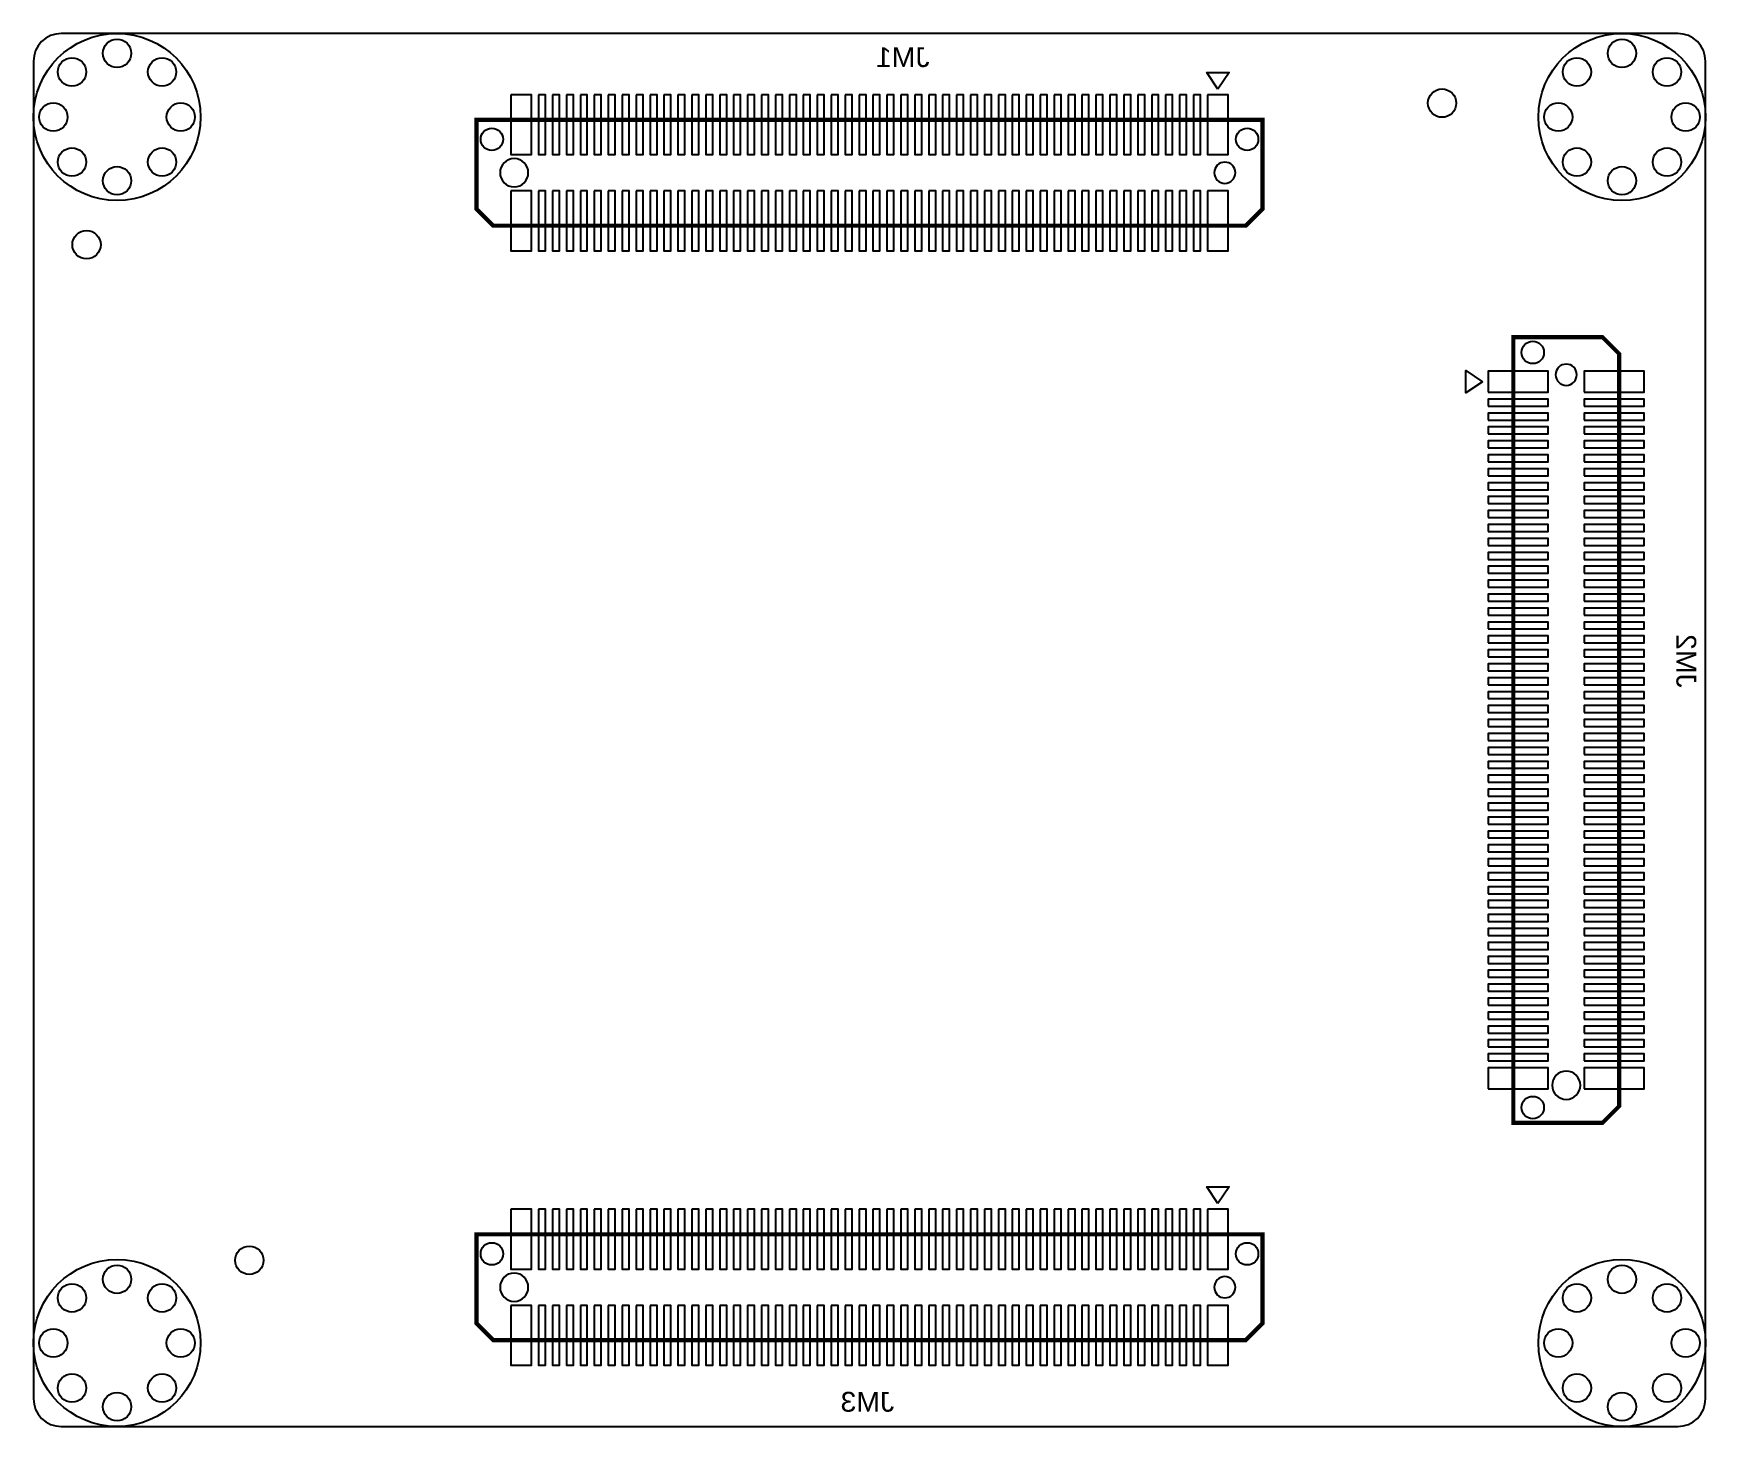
# Model space of a CAD drawing. Extents: x 0 to 60, y 0 to 50.
import ezdxf

# ---------------------------------------------------------------- set-up
doc = ezdxf.new("R2010")
doc.units = 0
for name, color, linetype in [('BG_OUTLINE', 254, 'CONTINUOUS'), ('PG_SILKSCREEN_BOTTOM', 43, 'CONTINUOUS'), ('PIN_BOTTOM', 30, 'CONTINUOUS'), ('RD_SILKSCREEN_BOTTOM', 142, 'CONTINUOUS')]:
    doc.layers.add(name, color=color, linetype=linetype)

msp = doc.modelspace()

# ---------------------------------------------------------------- linework, layer by layer
at = {"layer": 'BG_OUTLINE'}
for points in [[(1.0001, 0), (58.999907, 0, 0.414199), (60.000007, 1.0001), (60.000007, 48.999902, 0.414199), (58.999907, 50.000002), (1.0001, 50.000002, 0.414199), (0, 48.999902), (0, 1.0001, 0.414199), (1.0001, 0)], [(1.0001, 0), (58.999907, 0, 0.414199), (60.000007, 1.0001), (60.000007, 48.999902, 0.414199), (58.999907, 50.000002), (1.0001, 50.000002, 0.414199), (0, 48.999902), (0, 1.0001, 0.414199), (1.0001, 0)], [(17.757978, 45.000012, 1), (16.741978, 45.000012, 1), (17.757978, 45.000012)], [(43.131003, 45.000012, 1), (42.369003, 45.000012, 1), (43.131003, 45.000012)], [(55.380992, 37.750013, 1), (54.618992, 37.750013, 1), (55.380992, 37.750013)], [(55.507992, 12.249988, 1), (54.491992, 12.249988, 1), (55.507992, 12.249988)], [(17.757978, 4.99999, 1), (16.741978, 4.99999, 1), (17.757978, 4.99999)], [(43.131003, 4.99999, 1), (42.369003, 4.99999, 1), (43.131003, 4.99999)]]:
    msp.add_lwpolyline(points, format="xyb", dxfattribs=at)
at = {"layer": 'PG_SILKSCREEN_BOTTOM'}
for points in [[(42.499991, 48.000006), (42.099992, 48.600004), (42.89999, 48.600004)], [(51.999998, 37.500001), (51.399999, 37.100002), (51.399999, 37.9)], [(42.499991, 7.999984), (42.099992, 8.599983), (42.89999, 8.599983)]]:
    msp.add_lwpolyline(points, close=True, dxfattribs=at)
at = {"layer": 'PG_SILKSCREEN_BOTTOM', "const_width": 0.150012}
for points in [[(15.899994, 46.900008), (44.099988, 46.900008), (44.099988, 43.700014), (43.499989, 43.100015), (16.499992, 43.100015), (15.899994, 43.700014), (15.899994, 46.900008)], [(53.099995, 10.900004), (53.099995, 39.099998), (56.299989, 39.099998), (56.899988, 38.499999), (56.899988, 11.500002), (56.299989, 10.900004), (53.099995, 10.900004)], [(15.899994, 6.899986), (44.099988, 6.899986), (44.099988, 3.699993), (43.499989, 3.099994), (16.499992, 3.099994), (15.899994, 3.699993), (15.899994, 6.899986)]]:
    msp.add_lwpolyline(points, dxfattribs=at)
at = {"layer": 'PIN_BOTTOM'}
for points in [[(17.124985, 47.800006), (17.124985, 45.649998), (17.874996, 45.649998), (17.874996, 47.800006)], [(18.124995, 47.800006), (18.124995, 45.649998), (18.375008, 45.649998), (18.375008, 47.800006)], [(18.624995, 47.800006), (18.624995, 45.649998), (18.875007, 45.649998), (18.875007, 47.800006)], [(19.124993, 47.800006), (19.124993, 45.649998), (19.375006, 45.649998), (19.375006, 47.800006)], [(19.624993, 47.800006), (19.624993, 45.649998), (19.875005, 45.649998), (19.875005, 47.800006)], [(20.124992, 47.800006), (20.124992, 45.649998), (20.375004, 45.649998), (20.375004, 47.800006)], [(20.62499, 47.800006), (20.62499, 45.649998), (20.875003, 45.649998), (20.875003, 47.800006)], [(21.124989, 47.800006), (21.124989, 45.649998), (21.375002, 45.649998), (21.375002, 47.800006)], [(21.624989, 47.800006), (21.624989, 45.649998), (21.875001, 45.649998), (21.875001, 47.800006)], [(22.124988, 47.800006), (22.124988, 45.649998), (22.375, 45.649998), (22.375, 47.800006)], [(22.624986, 47.800006), (22.624986, 45.649998), (22.874999, 45.649998), (22.874999, 47.800006)], [(23.124985, 47.800006), (23.124985, 45.649998), (23.374998, 45.649998), (23.374998, 47.800006)], [(23.624984, 47.800006), (23.624984, 45.649998), (23.874997, 45.649998), (23.874997, 47.800006)], [(24.124983, 47.800006), (24.124983, 45.649998), (24.374996, 45.649998), (24.374996, 47.800006)], [(24.624982, 47.800006), (24.624982, 45.649998), (24.874995, 45.649998), (24.874995, 47.800006)], [(25.124982, 47.800006), (25.124982, 45.649998), (25.374994, 45.649998), (25.374994, 47.800006)], [(25.62498, 47.800006), (25.62498, 45.649998), (25.874993, 45.649998), (25.874993, 47.800006)], [(26.124979, 47.800006), (26.124979, 45.649998), (26.374992, 45.649998), (26.374992, 47.800006)], [(26.624978, 47.800006), (26.624978, 45.649998), (26.874991, 45.649998), (26.874991, 47.800006)], [(27.124977, 47.800006), (27.124977, 45.649998), (27.37499, 45.649998), (27.37499, 47.800006)], [(27.624977, 47.800006), (27.624977, 45.649998), (27.874989, 45.649998), (27.874989, 47.800006)], [(28.124975, 47.800006), (28.124975, 45.649998), (28.374988, 45.649998), (28.374988, 47.800006)], [(28.624974, 47.800006), (28.624974, 45.649998), (28.874987, 45.649998), (28.874987, 47.800006)], [(29.124973, 47.800006), (29.124973, 45.649998), (29.374986, 45.649998), (29.374986, 47.800006)], [(29.624973, 47.800006), (29.624973, 45.649998), (29.874985, 45.649998), (29.874985, 47.800006)], [(30.124997, 47.800006), (30.124997, 45.649998), (30.375009, 45.649998), (30.375009, 47.800006)], [(30.624996, 47.800006), (30.624996, 45.649998), (30.875008, 45.649998), (30.875008, 47.800006)], [(31.124995, 47.800006), (31.124995, 45.649998), (31.375007, 45.649998), (31.375007, 47.800006)], [(31.624994, 47.800006), (31.624994, 45.649998), (31.875006, 45.649998), (31.875006, 47.800006)], [(32.124993, 47.800006), (32.124993, 45.649998), (32.375005, 45.649998), (32.375005, 47.800006)], [(32.624992, 47.800006), (32.624992, 45.649998), (32.875004, 45.649998), (32.875004, 47.800006)], [(33.124991, 47.800006), (33.124991, 45.649998), (33.375003, 45.649998), (33.375003, 47.800006)], [(33.62499, 47.800006), (33.62499, 45.649998), (33.875002, 45.649998), (33.875002, 47.800006)], [(34.124989, 47.800006), (34.124989, 45.649998), (34.375001, 45.649998), (34.375001, 47.800006)], [(34.624988, 47.800006), (34.624988, 45.649998), (34.875, 45.649998), (34.875, 47.800006)], [(35.124987, 47.800006), (35.124987, 45.649998), (35.374999, 45.649998), (35.374999, 47.800006)], [(35.624986, 47.800006), (35.624986, 45.649998), (35.874998, 45.649998), (35.874998, 47.800006)], [(36.124985, 47.800006), (36.124985, 45.649998), (36.374997, 45.649998), (36.374997, 47.800006)], [(36.624984, 47.800006), (36.624984, 45.649998), (36.874996, 45.649998), (36.874996, 47.800006)], [(37.124983, 47.800006), (37.124983, 45.649998), (37.374995, 45.649998), (37.374995, 47.800006)], [(37.624982, 47.800006), (37.624982, 45.649998), (37.874994, 45.649998), (37.874994, 47.800006)], [(38.124981, 47.800006), (38.124981, 45.649998), (38.374993, 45.649998), (38.374993, 47.800006)], [(38.62498, 47.800006), (38.62498, 45.649998), (38.874992, 45.649998), (38.874992, 47.800006)], [(39.124979, 47.800006), (39.124979, 45.649998), (39.374991, 45.649998), (39.374991, 47.800006)], [(39.624978, 47.800006), (39.624978, 45.649998), (39.87499, 45.649998), (39.87499, 47.800006)], [(40.124977, 47.800006), (40.124977, 45.649998), (40.374989, 45.649998), (40.374989, 47.800006)], [(40.624976, 47.800006), (40.624976, 45.649998), (40.874988, 45.649998), (40.874988, 47.800006)], [(41.124975, 47.800006), (41.124975, 45.649998), (41.374987, 45.649998), (41.374987, 47.800006)], [(41.624974, 47.800006), (41.624974, 45.649998), (41.874986, 45.649998), (41.874986, 47.800006)], [(42.124986, 47.800006), (42.124986, 45.649998), (42.874997, 45.649998), (42.874997, 47.800006)], [(17.124985, 44.350026), (17.124985, 42.200017), (17.874996, 42.200017), (17.874996, 44.350026)], [(18.124995, 44.350026), (18.124995, 42.200017), (18.375008, 42.200017), (18.375008, 44.350026)], [(18.624995, 44.350026), (18.624995, 42.200017), (18.875007, 42.200017), (18.875007, 44.350026)], [(19.124993, 44.350026), (19.124993, 42.200017), (19.375006, 42.200017), (19.375006, 44.350026)], [(19.624993, 44.350026), (19.624993, 42.200017), (19.875005, 42.200017), (19.875005, 44.350026)], [(20.124992, 44.350026), (20.124992, 42.200017), (20.375004, 42.200017), (20.375004, 44.350026)], [(20.62499, 44.350026), (20.62499, 42.200017), (20.875003, 42.200017), (20.875003, 44.350026)], [(21.124989, 44.350026), (21.124989, 42.200017), (21.375002, 42.200017), (21.375002, 44.350026)], [(21.624989, 44.350026), (21.624989, 42.200017), (21.875001, 42.200017), (21.875001, 44.350026)], [(22.124988, 44.350026), (22.124988, 42.200017), (22.375, 42.200017), (22.375, 44.350026)], [(22.624986, 44.350026), (22.624986, 42.200017), (22.874999, 42.200017), (22.874999, 44.350026)], [(23.124985, 44.350026), (23.124985, 42.200017), (23.374998, 42.200017), (23.374998, 44.350026)], [(23.624984, 44.350026), (23.624984, 42.200017), (23.874997, 42.200017), (23.874997, 44.350026)], [(24.124983, 44.350026), (24.124983, 42.200017), (24.374996, 42.200017), (24.374996, 44.350026)], [(24.624982, 44.350026), (24.624982, 42.200017), (24.874995, 42.200017), (24.874995, 44.350026)], [(25.124982, 44.350026), (25.124982, 42.200017), (25.374994, 42.200017), (25.374994, 44.350026)], [(25.62498, 44.350026), (25.62498, 42.200017), (25.874993, 42.200017), (25.874993, 44.350026)], [(26.124979, 44.350026), (26.124979, 42.200017), (26.374992, 42.200017), (26.374992, 44.350026)], [(26.624978, 44.350026), (26.624978, 42.200017), (26.874991, 42.200017), (26.874991, 44.350026)], [(27.124977, 44.350026), (27.124977, 42.200017), (27.37499, 42.200017), (27.37499, 44.350026)], [(27.624977, 44.350026), (27.624977, 42.200017), (27.874989, 42.200017), (27.874989, 44.350026)], [(28.124975, 44.350026), (28.124975, 42.200017), (28.374988, 42.200017), (28.374988, 44.350026)], [(28.624974, 44.350026), (28.624974, 42.200017), (28.874987, 42.200017), (28.874987, 44.350026)], [(29.124973, 44.350026), (29.124973, 42.200017), (29.374986, 42.200017), (29.374986, 44.350026)], [(29.624973, 44.350026), (29.624973, 42.200017), (29.874985, 42.200017), (29.874985, 44.350026)], [(30.124997, 44.350026), (30.124997, 42.200017), (30.375009, 42.200017), (30.375009, 44.350026)], [(30.624996, 44.350026), (30.624996, 42.200017), (30.875008, 42.200017), (30.875008, 44.350026)], [(31.124995, 44.350026), (31.124995, 42.200017), (31.375007, 42.200017), (31.375007, 44.350026)], [(31.624994, 44.350026), (31.624994, 42.200017), (31.875006, 42.200017), (31.875006, 44.350026)], [(32.124993, 44.350026), (32.124993, 42.200017), (32.375005, 42.200017), (32.375005, 44.350026)], [(32.624992, 44.350026), (32.624992, 42.200017), (32.875004, 42.200017), (32.875004, 44.350026)], [(33.124991, 44.350026), (33.124991, 42.200017), (33.375003, 42.200017), (33.375003, 44.350026)], [(33.62499, 44.350026), (33.62499, 42.200017), (33.875002, 42.200017), (33.875002, 44.350026)], [(34.124989, 44.350026), (34.124989, 42.200017), (34.375001, 42.200017), (34.375001, 44.350026)], [(34.624988, 44.350026), (34.624988, 42.200017), (34.875, 42.200017), (34.875, 44.350026)], [(35.124987, 44.350026), (35.124987, 42.200017), (35.374999, 42.200017), (35.374999, 44.350026)], [(35.624986, 44.350026), (35.624986, 42.200017), (35.874998, 42.200017), (35.874998, 44.350026)], [(36.124985, 44.350026), (36.124985, 42.200017), (36.374997, 42.200017), (36.374997, 44.350026)], [(36.624984, 44.350026), (36.624984, 42.200017), (36.874996, 42.200017), (36.874996, 44.350026)], [(37.124983, 44.350026), (37.124983, 42.200017), (37.374995, 42.200017), (37.374995, 44.350026)], [(37.624982, 44.350026), (37.624982, 42.200017), (37.874994, 42.200017), (37.874994, 44.350026)], [(38.124981, 44.350026), (38.124981, 42.200017), (38.374993, 42.200017), (38.374993, 44.350026)], [(38.62498, 44.350026), (38.62498, 42.200017), (38.874992, 42.200017), (38.874992, 44.350026)], [(39.124979, 44.350026), (39.124979, 42.200017), (39.374991, 42.200017), (39.374991, 44.350026)], [(39.624978, 44.350026), (39.624978, 42.200017), (39.87499, 42.200017), (39.87499, 44.350026)], [(40.124977, 44.350026), (40.124977, 42.200017), (40.374989, 42.200017), (40.374989, 44.350026)], [(40.624976, 44.350026), (40.624976, 42.200017), (40.874988, 42.200017), (40.874988, 44.350026)], [(41.124975, 44.350026), (41.124975, 42.200017), (41.374987, 42.200017), (41.374987, 44.350026)], [(41.624974, 44.350026), (41.624974, 42.200017), (41.874986, 42.200017), (41.874986, 44.350026)], [(42.124986, 44.350026), (42.124986, 42.200017), (42.874997, 42.200017), (42.874997, 44.350026)], [(52.199997, 37.124996), (54.350006, 37.124996), (54.350006, 37.875007), (52.199997, 37.875007)], [(55.649978, 37.124996), (57.799986, 37.124996), (57.799986, 37.875007), (55.649978, 37.875007)], [(52.199997, 36.624984), (54.350006, 36.624984), (54.350006, 36.874996), (52.199997, 36.874996)], [(55.649978, 36.624984), (57.799986, 36.624984), (57.799986, 36.874996), (55.649978, 36.874996)], [(52.199997, 36.124985), (54.350006, 36.124985), (54.350006, 36.374997), (52.199997, 36.374997)], [(55.649978, 36.124985), (57.799986, 36.124985), (57.799986, 36.374997), (55.649978, 36.374997)], [(52.199997, 35.624986), (54.350006, 35.624986), (54.350006, 35.874998), (52.199997, 35.874998)], [(55.649978, 35.624986), (57.799986, 35.624986), (57.799986, 35.874998), (55.649978, 35.874998)], [(52.199997, 35.124987), (54.350006, 35.124987), (54.350006, 35.374999), (52.199997, 35.374999)], [(52.199997, 34.624988), (54.350006, 34.624988), (54.350006, 34.875), (52.199997, 34.875)], [(55.649978, 35.124987), (57.799986, 35.124987), (57.799986, 35.374999), (55.649978, 35.374999)], [(55.649978, 34.624988), (57.799986, 34.624988), (57.799986, 34.875), (55.649978, 34.875)], [(52.199997, 34.124989), (54.350006, 34.124989), (54.350006, 34.375001), (52.199997, 34.375001)], [(55.649978, 34.124989), (57.799986, 34.124989), (57.799986, 34.375001), (55.649978, 34.375001)], [(52.199997, 33.62499), (54.350006, 33.62499), (54.350006, 33.875002), (52.199997, 33.875002)], [(55.649978, 33.62499), (57.799986, 33.62499), (57.799986, 33.875002), (55.649978, 33.875002)], [(52.199997, 33.124991), (54.350006, 33.124991), (54.350006, 33.375003), (52.199997, 33.375003)], [(55.649978, 33.124991), (57.799986, 33.124991), (57.799986, 33.375003), (55.649978, 33.375003)], [(52.199997, 32.624992), (54.350006, 32.624992), (54.350006, 32.875004), (52.199997, 32.875004)], [(55.649978, 32.624992), (57.799986, 32.624992), (57.799986, 32.875004), (55.649978, 32.875004)], [(52.199997, 32.124993), (54.350006, 32.124993), (54.350006, 32.375005), (52.199997, 32.375005)], [(52.199997, 31.624994), (54.350006, 31.624994), (54.350006, 31.875006), (52.199997, 31.875006)], [(55.649978, 32.124993), (57.799986, 32.124993), (57.799986, 32.375005), (55.649978, 32.375005)], [(55.649978, 31.624994), (57.799986, 31.624994), (57.799986, 31.875006), (55.649978, 31.875006)], [(52.199997, 31.124995), (54.350006, 31.124995), (54.350006, 31.375007), (52.199997, 31.375007)], [(55.649978, 31.124995), (57.799986, 31.124995), (57.799986, 31.375007), (55.649978, 31.375007)], [(52.199997, 30.624996), (54.350006, 30.624996), (54.350006, 30.875008), (52.199997, 30.875008)], [(55.649978, 30.624996), (57.799986, 30.624996), (57.799986, 30.875008), (55.649978, 30.875008)], [(52.199997, 30.124997), (54.350006, 30.124997), (54.350006, 30.375009), (52.199997, 30.375009)], [(55.649978, 30.124997), (57.799986, 30.124997), (57.799986, 30.375009), (55.649978, 30.375009)], [(52.199997, 29.624998), (54.350006, 29.624998), (54.350006, 29.87501), (52.199997, 29.87501)], [(55.649978, 29.624998), (57.799986, 29.624998), (57.799986, 29.87501), (55.649978, 29.87501)], [(52.199997, 29.124999), (54.350006, 29.124999), (54.350006, 29.375011), (52.199997, 29.375011)], [(52.199997, 28.625), (54.350006, 28.625), (54.350006, 28.875012), (52.199997, 28.875012)], [(55.649978, 29.124999), (57.799986, 29.124999), (57.799986, 29.375011), (55.649978, 29.375011)], [(55.649978, 28.625), (57.799986, 28.625), (57.799986, 28.875012), (55.649978, 28.875012)], [(52.199997, 28.125001), (54.350006, 28.125001), (54.350006, 28.375013), (52.199997, 28.375013)], [(55.649978, 28.125001), (57.799986, 28.125001), (57.799986, 28.375013), (55.649978, 28.375013)], [(52.199997, 27.625002), (54.350006, 27.625002), (54.350006, 27.875014), (52.199997, 27.875014)], [(55.649978, 27.625002), (57.799986, 27.625002), (57.799986, 27.875014), (55.649978, 27.875014)], [(52.199997, 27.125003), (54.350006, 27.125003), (54.350006, 27.375015), (52.199997, 27.375015)], [(55.649978, 27.125003), (57.799986, 27.125003), (57.799986, 27.375015), (55.649978, 27.375015)], [(52.199997, 26.625004), (54.350006, 26.625004), (54.350006, 26.875016), (52.199997, 26.875016)], [(55.649978, 26.625004), (57.799986, 26.625004), (57.799986, 26.875016), (55.649978, 26.875016)], [(52.199997, 26.125005), (54.350006, 26.125005), (54.350006, 26.375017), (52.199997, 26.375017)], [(52.199997, 25.625006), (54.350006, 25.625006), (54.350006, 25.875018), (52.199997, 25.875018)], [(55.649978, 26.125005), (57.799986, 26.125005), (57.799986, 26.375017), (55.649978, 26.375017)], [(55.649978, 25.625006), (57.799986, 25.625006), (57.799986, 25.875018), (55.649978, 25.875018)], [(52.199997, 25.125007), (54.350006, 25.125007), (54.350006, 25.375019), (52.199997, 25.375019)], [(55.649978, 25.125007), (57.799986, 25.125007), (57.799986, 25.375019), (55.649978, 25.375019)], [(52.199997, 24.624982), (54.350006, 24.624982), (54.350006, 24.874995), (52.199997, 24.874995)], [(55.649978, 24.624982), (57.799986, 24.624982), (57.799986, 24.874995), (55.649978, 24.874995)], [(52.199997, 24.124983), (54.350006, 24.124983), (54.350006, 24.374996), (52.199997, 24.374996)], [(55.649978, 24.124983), (57.799986, 24.124983), (57.799986, 24.374996), (55.649978, 24.374996)], [(52.199997, 23.624984), (54.350006, 23.624984), (54.350006, 23.874997), (52.199997, 23.874997)], [(55.649978, 23.624984), (57.799986, 23.624984), (57.799986, 23.874997), (55.649978, 23.874997)], [(52.199997, 23.124985), (54.350006, 23.124985), (54.350006, 23.374998), (52.199997, 23.374998)], [(52.199997, 22.624986), (54.350006, 22.624986), (54.350006, 22.874999), (52.199997, 22.874999)], [(55.649978, 23.124985), (57.799986, 23.124985), (57.799986, 23.374998), (55.649978, 23.374998)], [(55.649978, 22.624986), (57.799986, 22.624986), (57.799986, 22.874999), (55.649978, 22.874999)], [(52.199997, 22.124988), (54.350006, 22.124988), (54.350006, 22.375), (52.199997, 22.375)], [(55.649978, 22.124988), (57.799986, 22.124988), (57.799986, 22.375), (55.649978, 22.375)], [(52.199997, 21.624989), (54.350006, 21.624989), (54.350006, 21.875001), (52.199997, 21.875001)], [(55.649978, 21.624989), (57.799986, 21.624989), (57.799986, 21.875001), (55.649978, 21.875001)], [(52.199997, 21.124989), (54.350006, 21.124989), (54.350006, 21.375002), (52.199997, 21.375002)], [(55.649978, 21.124989), (57.799986, 21.124989), (57.799986, 21.375002), (55.649978, 21.375002)], [(52.199997, 20.62499), (54.350006, 20.62499), (54.350006, 20.875003), (52.199997, 20.875003)], [(55.649978, 20.62499), (57.799986, 20.62499), (57.799986, 20.875003), (55.649978, 20.875003)], [(52.199997, 20.124992), (54.350006, 20.124992), (54.350006, 20.375004), (52.199997, 20.375004)], [(52.199997, 19.624993), (54.350006, 19.624993), (54.350006, 19.875005), (52.199997, 19.875005)], [(55.649978, 20.124992), (57.799986, 20.124992), (57.799986, 20.375004), (55.649978, 20.375004)], [(55.649978, 19.624993), (57.799986, 19.624993), (57.799986, 19.875005), (55.649978, 19.875005)], [(52.199997, 19.124993), (54.350006, 19.124993), (54.350006, 19.375006), (52.199997, 19.375006)], [(55.649978, 19.124993), (57.799986, 19.124993), (57.799986, 19.375006), (55.649978, 19.375006)], [(52.199997, 18.624995), (54.350006, 18.624995), (54.350006, 18.875007), (52.199997, 18.875007)], [(55.649978, 18.624995), (57.799986, 18.624995), (57.799986, 18.875007), (55.649978, 18.875007)], [(52.199997, 18.124995), (54.350006, 18.124995), (54.350006, 18.375008), (52.199997, 18.375008)], [(55.649978, 18.124995), (57.799986, 18.124995), (57.799986, 18.375008), (55.649978, 18.375008)], [(52.199997, 17.624997), (54.350006, 17.624997), (54.350006, 17.875009), (52.199997, 17.875009)], [(55.649978, 17.624997), (57.799986, 17.624997), (57.799986, 17.875009), (55.649978, 17.875009)], [(52.199997, 17.124997), (54.350006, 17.124997), (54.350006, 17.37501), (52.199997, 17.37501)], [(52.199997, 16.624999), (54.350006, 16.624999), (54.350006, 16.875011), (52.199997, 16.875011)], [(55.649978, 17.124997), (57.799986, 17.124997), (57.799986, 17.37501), (55.649978, 17.37501)], [(55.649978, 16.624999), (57.799986, 16.624999), (57.799986, 16.875011), (55.649978, 16.875011)], [(52.199997, 16.124999), (54.350006, 16.124999), (54.350006, 16.375012), (52.199997, 16.375012)], [(55.649978, 16.124999), (57.799986, 16.124999), (57.799986, 16.375012), (55.649978, 16.375012)], [(52.199997, 15.625001), (54.350006, 15.625001), (54.350006, 15.875013), (52.199997, 15.875013)], [(55.649978, 15.625001), (57.799986, 15.625001), (57.799986, 15.875013), (55.649978, 15.875013)], [(52.199997, 15.125001), (54.350006, 15.125001), (54.350006, 15.375014), (52.199997, 15.375014)], [(55.649978, 15.125001), (57.799986, 15.125001), (57.799986, 15.375014), (55.649978, 15.375014)], [(52.199997, 14.625003), (54.350006, 14.625003), (54.350006, 14.875015), (52.199997, 14.875015)], [(55.649978, 14.625003), (57.799986, 14.625003), (57.799986, 14.875015), (55.649978, 14.875015)], [(52.199997, 14.125003), (54.350006, 14.125003), (54.350006, 14.375016), (52.199997, 14.375016)], [(52.199997, 13.625004), (54.350006, 13.625004), (54.350006, 13.875017), (52.199997, 13.875017)], [(55.649978, 14.125003), (57.799986, 14.125003), (57.799986, 14.375016), (55.649978, 14.375016)], [(55.649978, 13.625004), (57.799986, 13.625004), (57.799986, 13.875017), (55.649978, 13.875017)], [(52.199997, 13.125005), (54.350006, 13.125005), (54.350006, 13.375018), (52.199997, 13.375018)], [(55.649978, 13.125005), (57.799986, 13.125005), (57.799986, 13.375018), (55.649978, 13.375018)], [(52.199997, 12.124995), (54.350006, 12.124995), (54.350006, 12.875006), (52.199997, 12.875006)], [(55.649978, 12.124995), (57.799986, 12.124995), (57.799986, 12.875006), (55.649978, 12.875006)], [(17.124985, 7.799984), (17.124985, 5.649976), (17.874996, 5.649976), (17.874996, 7.799984)], [(18.124995, 7.799984), (18.124995, 5.649976), (18.375008, 5.649976), (18.375008, 7.799984)], [(18.624995, 7.799984), (18.624995, 5.649976), (18.875007, 5.649976), (18.875007, 7.799984)], [(19.124993, 7.799984), (19.124993, 5.649976), (19.375006, 5.649976), (19.375006, 7.799984)], [(19.624993, 7.799984), (19.624993, 5.649976), (19.875005, 5.649976), (19.875005, 7.799984)], [(20.124992, 7.799984), (20.124992, 5.649976), (20.375004, 5.649976), (20.375004, 7.799984)], [(20.62499, 7.799984), (20.62499, 5.649976), (20.875003, 5.649976), (20.875003, 7.799984)], [(21.124989, 7.799984), (21.124989, 5.649976), (21.375002, 5.649976), (21.375002, 7.799984)], [(21.624989, 7.799984), (21.624989, 5.649976), (21.875001, 5.649976), (21.875001, 7.799984)], [(22.124988, 7.799984), (22.124988, 5.649976), (22.375, 5.649976), (22.375, 7.799984)], [(22.624986, 7.799984), (22.624986, 5.649976), (22.874999, 5.649976), (22.874999, 7.799984)], [(23.124985, 7.799984), (23.124985, 5.649976), (23.374998, 5.649976), (23.374998, 7.799984)], [(23.624984, 7.799984), (23.624984, 5.649976), (23.874997, 5.649976), (23.874997, 7.799984)], [(24.124983, 7.799984), (24.124983, 5.649976), (24.374996, 5.649976), (24.374996, 7.799984)], [(24.624982, 7.799984), (24.624982, 5.649976), (24.874995, 5.649976), (24.874995, 7.799984)], [(25.124982, 7.799984), (25.124982, 5.649976), (25.374994, 5.649976), (25.374994, 7.799984)], [(25.62498, 7.799984), (25.62498, 5.649976), (25.874993, 5.649976), (25.874993, 7.799984)], [(26.124979, 7.799984), (26.124979, 5.649976), (26.374992, 5.649976), (26.374992, 7.799984)], [(26.624978, 7.799984), (26.624978, 5.649976), (26.874991, 5.649976), (26.874991, 7.799984)], [(27.124977, 7.799984), (27.124977, 5.649976), (27.37499, 5.649976), (27.37499, 7.799984)], [(27.624977, 7.799984), (27.624977, 5.649976), (27.874989, 5.649976), (27.874989, 7.799984)], [(28.124975, 7.799984), (28.124975, 5.649976), (28.374988, 5.649976), (28.374988, 7.799984)], [(28.624974, 7.799984), (28.624974, 5.649976), (28.874987, 5.649976), (28.874987, 7.799984)], [(29.124973, 7.799984), (29.124973, 5.649976), (29.374986, 5.649976), (29.374986, 7.799984)], [(29.624973, 7.799984), (29.624973, 5.649976), (29.874985, 5.649976), (29.874985, 7.799984)], [(30.124997, 7.799984), (30.124997, 5.649976), (30.375009, 5.649976), (30.375009, 7.799984)], [(30.624996, 7.799984), (30.624996, 5.649976), (30.875008, 5.649976), (30.875008, 7.799984)], [(31.124995, 7.799984), (31.124995, 5.649976), (31.375007, 5.649976), (31.375007, 7.799984)], [(31.624994, 7.799984), (31.624994, 5.649976), (31.875006, 5.649976), (31.875006, 7.799984)], [(32.124993, 7.799984), (32.124993, 5.649976), (32.375005, 5.649976), (32.375005, 7.799984)], [(32.624992, 7.799984), (32.624992, 5.649976), (32.875004, 5.649976), (32.875004, 7.799984)], [(33.124991, 7.799984), (33.124991, 5.649976), (33.375003, 5.649976), (33.375003, 7.799984)], [(33.62499, 7.799984), (33.62499, 5.649976), (33.875002, 5.649976), (33.875002, 7.799984)], [(34.124989, 7.799984), (34.124989, 5.649976), (34.375001, 5.649976), (34.375001, 7.799984)], [(34.624988, 7.799984), (34.624988, 5.649976), (34.875, 5.649976), (34.875, 7.799984)], [(35.124987, 7.799984), (35.124987, 5.649976), (35.374999, 5.649976), (35.374999, 7.799984)], [(35.624986, 7.799984), (35.624986, 5.649976), (35.874998, 5.649976), (35.874998, 7.799984)], [(36.124985, 7.799984), (36.124985, 5.649976), (36.374997, 5.649976), (36.374997, 7.799984)], [(36.624984, 7.799984), (36.624984, 5.649976), (36.874996, 5.649976), (36.874996, 7.799984)], [(37.124983, 7.799984), (37.124983, 5.649976), (37.374995, 5.649976), (37.374995, 7.799984)], [(37.624982, 7.799984), (37.624982, 5.649976), (37.874994, 5.649976), (37.874994, 7.799984)], [(38.124981, 7.799984), (38.124981, 5.649976), (38.374993, 5.649976), (38.374993, 7.799984)], [(38.62498, 7.799984), (38.62498, 5.649976), (38.874992, 5.649976), (38.874992, 7.799984)], [(39.124979, 7.799984), (39.124979, 5.649976), (39.374991, 5.649976), (39.374991, 7.799984)], [(39.624978, 7.799984), (39.624978, 5.649976), (39.87499, 5.649976), (39.87499, 7.799984)], [(40.124977, 7.799984), (40.124977, 5.649976), (40.374989, 5.649976), (40.374989, 7.799984)], [(40.624976, 7.799984), (40.624976, 5.649976), (40.874988, 5.649976), (40.874988, 7.799984)], [(41.124975, 7.799984), (41.124975, 5.649976), (41.374987, 5.649976), (41.374987, 7.799984)], [(41.624974, 7.799984), (41.624974, 5.649976), (41.874986, 5.649976), (41.874986, 7.799984)], [(42.124986, 7.799984), (42.124986, 5.649976), (42.874997, 5.649976), (42.874997, 7.799984)], [(17.124985, 4.350004), (17.124985, 2.199996), (17.874996, 2.199996), (17.874996, 4.350004)], [(18.124995, 4.350004), (18.124995, 2.199996), (18.375008, 2.199996), (18.375008, 4.350004)], [(18.624995, 4.350004), (18.624995, 2.199996), (18.875007, 2.199996), (18.875007, 4.350004)], [(19.124993, 4.350004), (19.124993, 2.199996), (19.375006, 2.199996), (19.375006, 4.350004)], [(19.624993, 4.350004), (19.624993, 2.199996), (19.875005, 2.199996), (19.875005, 4.350004)], [(20.124992, 4.350004), (20.124992, 2.199996), (20.375004, 2.199996), (20.375004, 4.350004)], [(20.62499, 4.350004), (20.62499, 2.199996), (20.875003, 2.199996), (20.875003, 4.350004)], [(21.124989, 4.350004), (21.124989, 2.199996), (21.375002, 2.199996), (21.375002, 4.350004)], [(21.624989, 4.350004), (21.624989, 2.199996), (21.875001, 2.199996), (21.875001, 4.350004)], [(22.124988, 4.350004), (22.124988, 2.199996), (22.375, 2.199996), (22.375, 4.350004)], [(22.624986, 4.350004), (22.624986, 2.199996), (22.874999, 2.199996), (22.874999, 4.350004)], [(23.124985, 4.350004), (23.124985, 2.199996), (23.374998, 2.199996), (23.374998, 4.350004)], [(23.624984, 4.350004), (23.624984, 2.199996), (23.874997, 2.199996), (23.874997, 4.350004)], [(24.124983, 4.350004), (24.124983, 2.199996), (24.374996, 2.199996), (24.374996, 4.350004)], [(24.624982, 4.350004), (24.624982, 2.199996), (24.874995, 2.199996), (24.874995, 4.350004)], [(25.124982, 4.350004), (25.124982, 2.199996), (25.374994, 2.199996), (25.374994, 4.350004)], [(25.62498, 4.350004), (25.62498, 2.199996), (25.874993, 2.199996), (25.874993, 4.350004)], [(26.124979, 4.350004), (26.124979, 2.199996), (26.374992, 2.199996), (26.374992, 4.350004)], [(26.624978, 4.350004), (26.624978, 2.199996), (26.874991, 2.199996), (26.874991, 4.350004)], [(27.124977, 4.350004), (27.124977, 2.199996), (27.37499, 2.199996), (27.37499, 4.350004)], [(27.624977, 4.350004), (27.624977, 2.199996), (27.874989, 2.199996), (27.874989, 4.350004)], [(28.124975, 4.350004), (28.124975, 2.199996), (28.374988, 2.199996), (28.374988, 4.350004)], [(28.624974, 4.350004), (28.624974, 2.199996), (28.874987, 2.199996), (28.874987, 4.350004)], [(29.124973, 4.350004), (29.124973, 2.199996), (29.374986, 2.199996), (29.374986, 4.350004)], [(29.624973, 4.350004), (29.624973, 2.199996), (29.874985, 2.199996), (29.874985, 4.350004)], [(30.124997, 4.350004), (30.124997, 2.199996), (30.375009, 2.199996), (30.375009, 4.350004)], [(30.624996, 4.350004), (30.624996, 2.199996), (30.875008, 2.199996), (30.875008, 4.350004)], [(31.124995, 4.350004), (31.124995, 2.199996), (31.375007, 2.199996), (31.375007, 4.350004)], [(31.624994, 4.350004), (31.624994, 2.199996), (31.875006, 2.199996), (31.875006, 4.350004)], [(32.124993, 4.350004), (32.124993, 2.199996), (32.375005, 2.199996), (32.375005, 4.350004)], [(32.624992, 4.350004), (32.624992, 2.199996), (32.875004, 2.199996), (32.875004, 4.350004)], [(33.124991, 4.350004), (33.124991, 2.199996), (33.375003, 2.199996), (33.375003, 4.350004)], [(33.62499, 4.350004), (33.62499, 2.199996), (33.875002, 2.199996), (33.875002, 4.350004)], [(34.124989, 4.350004), (34.124989, 2.199996), (34.375001, 2.199996), (34.375001, 4.350004)], [(34.624988, 4.350004), (34.624988, 2.199996), (34.875, 2.199996), (34.875, 4.350004)], [(35.124987, 4.350004), (35.124987, 2.199996), (35.374999, 2.199996), (35.374999, 4.350004)], [(35.624986, 4.350004), (35.624986, 2.199996), (35.874998, 2.199996), (35.874998, 4.350004)], [(36.124985, 4.350004), (36.124985, 2.199996), (36.374997, 2.199996), (36.374997, 4.350004)], [(36.624984, 4.350004), (36.624984, 2.199996), (36.874996, 2.199996), (36.874996, 4.350004)], [(37.124983, 4.350004), (37.124983, 2.199996), (37.374995, 2.199996), (37.374995, 4.350004)], [(37.624982, 4.350004), (37.624982, 2.199996), (37.874994, 2.199996), (37.874994, 4.350004)], [(38.124981, 4.350004), (38.124981, 2.199996), (38.374993, 2.199996), (38.374993, 4.350004)], [(38.62498, 4.350004), (38.62498, 2.199996), (38.874992, 2.199996), (38.874992, 4.350004)], [(39.124979, 4.350004), (39.124979, 2.199996), (39.374991, 2.199996), (39.374991, 4.350004)], [(39.624978, 4.350004), (39.624978, 2.199996), (39.87499, 2.199996), (39.87499, 4.350004)], [(40.124977, 4.350004), (40.124977, 2.199996), (40.374989, 2.199996), (40.374989, 4.350004)], [(40.624976, 4.350004), (40.624976, 2.199996), (40.874988, 2.199996), (40.874988, 4.350004)], [(41.124975, 4.350004), (41.124975, 2.199996), (41.374987, 2.199996), (41.374987, 4.350004)], [(41.624974, 4.350004), (41.624974, 2.199996), (41.874986, 2.199996), (41.874986, 4.350004)], [(42.124986, 4.350004), (42.124986, 2.199996), (42.874997, 2.199996), (42.874997, 4.350004)]]:
    msp.add_lwpolyline(points, close=True, dxfattribs=at)
for centre, radius in [((2.999994, 47.000008), 2.9972), ((56.999988, 47.000008), 2.9972), ((2.999994, 49.286008), 0.508), ((56.999988, 49.286008), 0.508), ((1.383487, 48.616514), 0.508), ((4.616501, 48.616514), 0.508), ((55.383481, 48.616514), 0.508), ((58.616494, 48.616514), 0.508), ((50.546, 47.498), 0.508), ((0.713994, 47.000008), 0.508), ((5.285994, 47.000008), 0.508), ((54.713988, 47.000008), 0.508), ((59.285988, 47.000008), 0.508), ((16.44998, 46.200009), 0.399999), ((43.550002, 46.200009), 0.399999), ((1.383487, 45.383501), 0.508), ((4.616501, 45.383501), 0.508), ((55.383481, 45.383501), 0.508), ((58.616494, 45.383501), 0.508), ((2.999994, 44.714008), 0.508), ((56.999988, 44.714008), 0.508), ((1.905, 42.418), 0.508), ((53.799994, 38.550012), 0.399999), ((53.799994, 11.44999), 0.399999), ((7.747, 5.967755), 0.508), ((16.44998, 6.199988), 0.399999), ((43.550002, 6.199988), 0.399999), ((2.999994, 2.999994), 2.9972), ((2.999994, 5.285994), 0.508), ((56.999988, 2.999994), 2.9972), ((56.999988, 5.285994), 0.508), ((1.383487, 4.616501), 0.508), ((4.616501, 4.616501), 0.508), ((55.383481, 4.616501), 0.508), ((58.616494, 4.616501), 0.508), ((0.713994, 2.999994), 0.508), ((5.285994, 2.999994), 0.508), ((54.713988, 2.999994), 0.508), ((59.285988, 2.999994), 0.508), ((1.383487, 1.383487), 0.508), ((4.616501, 1.383487), 0.508), ((55.383481, 1.383487), 0.508), ((58.616494, 1.383487), 0.508), ((2.999994, 0.713994), 0.508), ((56.999988, 0.713994), 0.508)]:
    msp.add_circle(centre, radius, dxfattribs=at)

# ---------------------------------------------------------------- texts
at = {"layer": 'RD_SILKSCREEN_BOTTOM', "text_generation_flag": 2, "width": 1.071429}
for s, p in [('JM1', (32.1564, 48.7934)), ('JM3', (30.8864, 0.5334))]:
    msp.add_text(s, height=0.7112, dxfattribs=at).set_placement(p)
msp.add_text('JM2', height=0.7112, rotation=270, dxfattribs=at).set_placement((58.9534, 26.5176))

doc.saveas('drawing.dxf')
